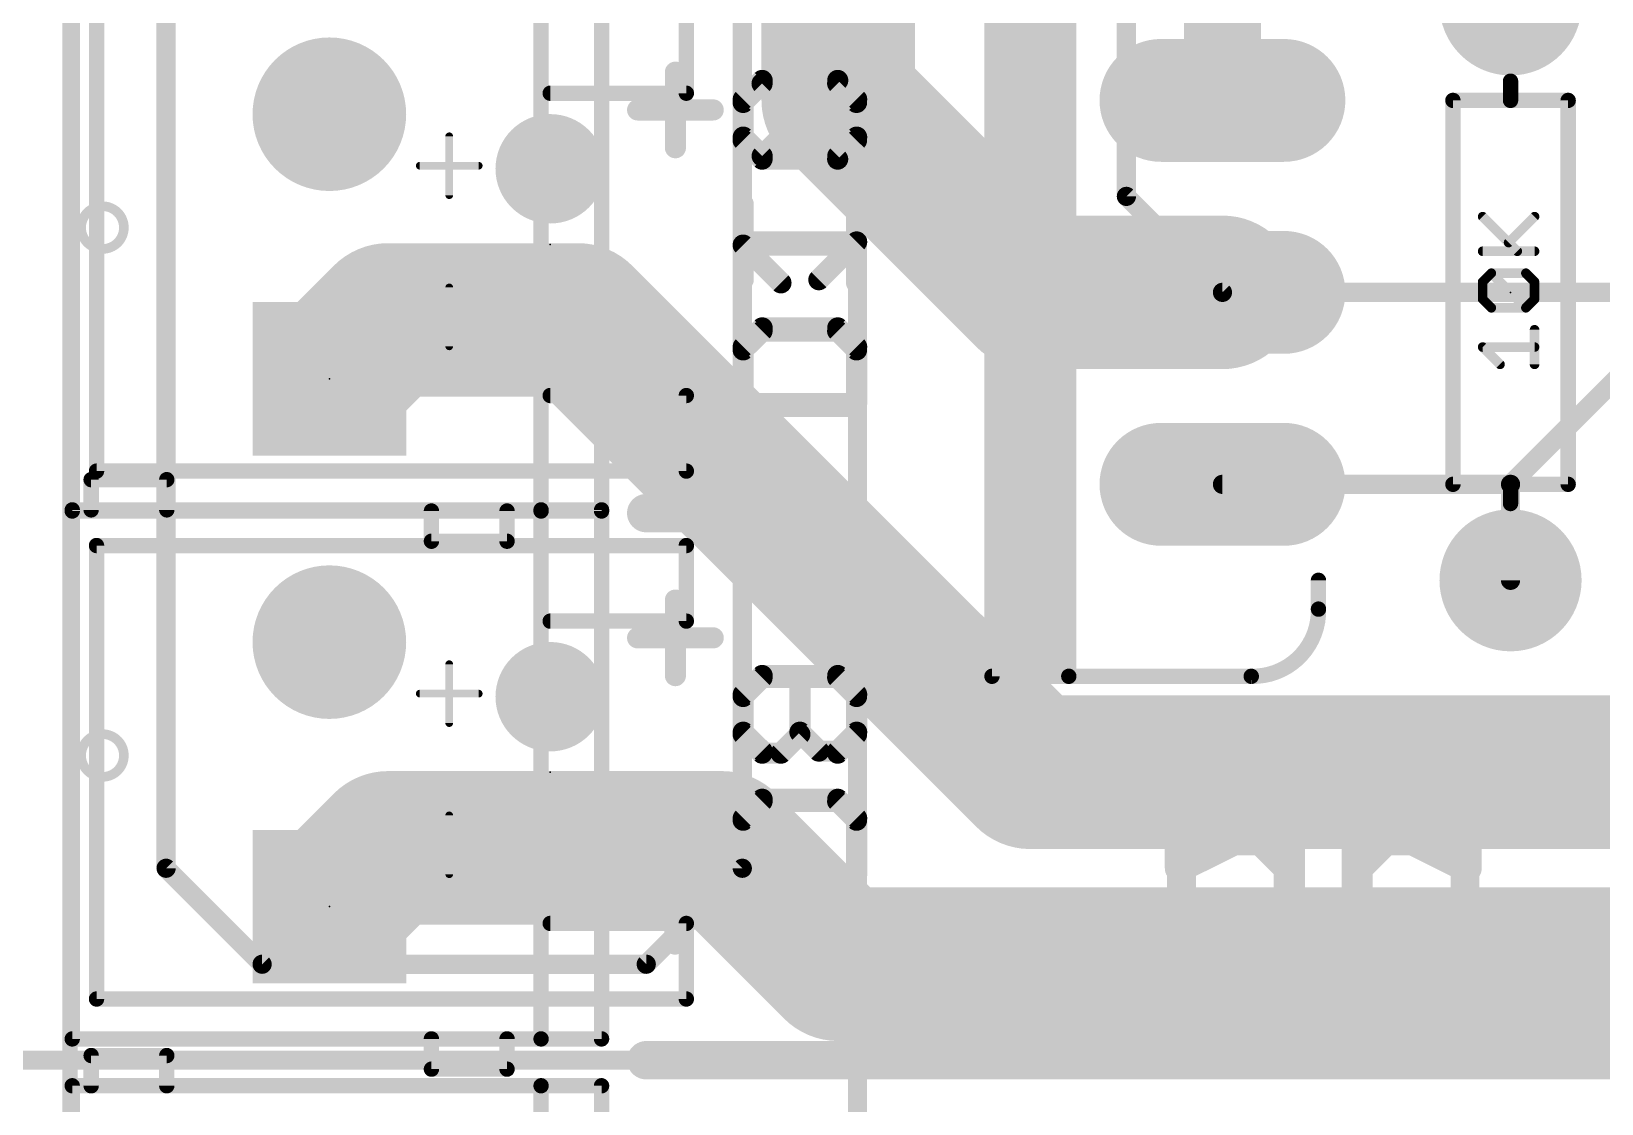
# Model space of a CAD drawing. Extents: x -15.6 to 82.7, y -6.5 to 54.7.
# Drawn here: x 2.03 to 22.79, y 26.1 to 40.28 of the extents above; entities that cross this region are included whole.
import ezdxf

# ---------------------------------------------------------------- set-up
doc = ezdxf.new("R2010")
doc.units = 0
for name, color, linetype in [('1', 12, 'CONTINUOUS'), ('16', 132, 'CONTINUOUS'), ('17', 110, 'CONTINUOUS'), ('20', 53, 'CONTINUOUS'), ('21', 41, 'CONTINUOUS'), ('22', 40, 'CONTINUOUS'), ('23', 53, 'CONTINUOUS'), ('51', 53, 'CONTINUOUS')]:
    doc.layers.add(name, color=color, linetype=linetype)

# ---------------------------------------------------------------- blocks, each defined once
blk = doc.blocks.new('ROUNDP')
at = {"const_width": 0.5}
blk.add_lwpolyline([(0, -0.25, 1), (0, 0.25, 1), (0, -0.25)], format="xyb", dxfattribs=at)
blk = doc.blocks.new('SQUAREP')
blk.add_solid([(-0.5, -0.5), (0.5, -0.5), (-0.5, 0.5), (0.5, 0.5)])
blk = doc.blocks.new('RECT')
blk.add_solid([(-0.5, -0.5), (0.5, -0.5), (-0.5, 0.5), (0.5, 0.5)])
blk = doc.blocks.new('LONGP100')
at = {"const_width": 1}
blk.add_lwpolyline([(-0.5, 0), (0.5, 0)], dxfattribs=at)
at = {"const_width": 0.5}
for points in [[(-0.5, 0.25, 1), (-0.5, -0.25)], [(0.5, -0.25, 1), (0.5, 0.25)]]:
    blk.add_lwpolyline(points, format="xyb", dxfattribs=at)

msp = doc.modelspace()

# ---------------------------------------------------------------- linework, layer by layer
at = {"layer": '1'}
for points, const_width in [([(17.78, 39.37), (17.78, 50.8)], 1.016), ([(12.7, 41.91), (12.7, 39.37)], 2.032), ([(16.51, 40.64), (16.51, 38.1)], 0.254), ([(12.7, 39.37), (15.24, 36.83)], 2.032), ([(16.51, 38.1), (17.78, 36.83)], 0.254), ([(15.24, 36.83), (17.78, 36.83)], 2.032), ([(5.969, 35.687), (6.747, 36.465)], 2.032), ([(6.747, 36.465), (8.89, 36.465)], 2.032), ([(8.89, 36.465), (9.255, 36.465)], 2.032), ([(9.255, 36.465), (15.24, 30.48)], 2.032), ([(17.78, 36.83), (57.15, 36.83)], 0.254), ([(21.59, 34.29), (24.13, 36.83)], 0.254), ([(17.78, 34.29), (21.59, 34.29)], 0.254), ([(21.59, 34.29), (21.59, 33.02)], 0.254), ([(15.24, 30.48), (24.13, 30.48)], 2.032), ([(5.969, 28.702), (6.747, 29.48)], 2.032), ([(6.747, 29.48), (8.89, 29.48)], 2.032), ([(8.89, 29.48), (11.16, 29.48)], 2.032), ([(11.16, 29.48), (12.7, 27.94)], 2.032), ([(12.7, 27.94), (33.02, 27.94)], 2.032)]:
    msp.add_lwpolyline(points, dxfattribs=dict(at, const_width=const_width))
for points, const_width in [([(13.0592, 39.7292, 1), (12.3408, 39.0108)], 1.016), ([(12.192, 39.37, 1), (13.208, 39.37)], 1.016), ([(17.526, 39.37, 1), (18.034, 39.37)], 0.508), ([(16.5549, 38.1449, 1), (16.4651, 38.0551)], 0.127), ([(16.4465, 38.1, 1), (16.5735, 38.1)], 0.127), ([(15.24, 37.338, 1), (15.24, 36.322)], 1.016), ([(17.78, 36.322, 1), (17.78, 37.338)], 1.016), ([(14.8808, 36.4708, 1), (15.5992, 37.1892)], 1.016), ([(6.747, 36.973, 1), (6.747, 35.957)], 1.016), ([(7.1062, 36.1058, 1), (6.3878, 36.8242)], 1.016), ([(8.89, 36.973, 1), (8.89, 35.957)], 1.016), ([(9.6142, 36.8242, 1), (8.8958, 36.1058)], 1.016), ([(8.89, 35.957, 1), (8.89, 36.973)], 1.016), ([(9.255, 35.957, 1), (9.255, 36.973)], 1.016), ([(17.78, 36.8935, 1), (17.78, 36.7665)], 0.127), ([(17.7351, 36.7851, 1), (17.8249, 36.8749)], 0.127), ([(5.6098, 36.0462, 1), (6.3282, 35.3278)], 1.016), ([(17.78, 34.3535, 1), (17.78, 34.2265)], 0.127), ([(21.6535, 34.29, 1), (21.5265, 34.29)], 0.127), ([(21.5451, 34.3349, 1), (21.6349, 34.2451)], 0.127), ([(21.59, 34.2265, 1), (21.59, 34.3535)], 0.127), ([(21.5265, 33.02, 1), (21.6535, 33.02)], 0.127), ([(15.24, 30.988, 1), (15.24, 29.972)], 1.016), ([(14.8808, 30.1208, 1), (15.5992, 30.8392)], 1.016), ([(6.747, 29.988, 1), (6.747, 28.972)], 1.016), ([(7.1062, 29.1208, 1), (6.3878, 29.8392)], 1.016), ([(8.89, 29.988, 1), (8.89, 28.972)], 1.016), ([(8.89, 28.972, 1), (8.89, 29.988)], 1.016), ([(11.5192, 29.8392, 1), (10.8008, 29.1208)], 1.016), ([(11.16, 28.972, 1), (11.16, 29.988)], 1.016), ([(5.6098, 29.0612, 1), (6.3282, 28.3428)], 1.016), ([(12.7, 28.448, 1), (12.7, 27.432)], 1.016), ([(12.3408, 27.5808, 1), (13.0592, 28.2992)], 1.016)]:
    msp.add_lwpolyline(points, format="xyb", dxfattribs=dict(at, const_width=const_width))
at = {"layer": '16', "const_width": 0.254}
for points in [[(3.81, 29.21), (3.81, 46.99)], [(11.43, 41.91), (11.43, 29.21)], [(16.51, 38.1), (16.51, 40.64)], [(17.78, 36.83), (16.51, 38.1)], [(57.15, 36.83), (17.78, 36.83)], [(5.08, 27.94), (3.81, 29.21)], [(11.43, 29.21), (10.16, 27.94)], [(10.16, 27.94), (5.08, 27.94)]]:
    msp.add_lwpolyline(points, dxfattribs=at)
at = {"layer": '16', "const_width": 0.127}
for points in [[(16.5549, 38.1449, 1), (16.4651, 38.0551)], [(16.4465, 38.1, 1), (16.5735, 38.1)], [(17.78, 36.8935, 1), (17.78, 36.7665)], [(17.7351, 36.7851, 1), (17.8249, 36.8749)], [(3.8549, 29.2549, 1), (3.7651, 29.1651)], [(11.4749, 29.1651, 1), (11.3851, 29.2549)], [(3.7465, 29.21, 1), (3.8735, 29.21)], [(11.3665, 29.21, 1), (11.4935, 29.21)], [(5.08, 28.0035, 1), (5.08, 27.8765)], [(5.0351, 27.8951, 1), (5.1249, 27.9849)], [(10.1151, 27.9849, 1), (10.2049, 27.8951)], [(10.16, 27.8765, 1), (10.16, 28.0035)]]:
    msp.add_lwpolyline(points, format="xyb", dxfattribs=at)
at = {"layer": '20', "const_width": 0.2032}
msp.add_lwpolyline([(2.54, 50.8), (2.54, 2.54)], dxfattribs=at)
at = {"layer": '21'}
for points, const_width in [([(14.732, 31.75), (14.732, 41.91)], 0.2032), ([(15.748, 41.91), (15.748, 31.75)], 0.2032), ([(2.569, 33.937), (2.569, 40.937)], 0.2032), ([(8.769, 40.937), (8.769, 33.937)], 0.2032), ([(9.569, 40.937), (9.569, 33.937)], 0.2032), ([(10.5457, 39.7436), (10.5457, 38.7437)], 0.2794), ([(11.4414, 39.343), (11.6914, 39.5929)], 0.2794), ([(11.6914, 39.5929), (12.6913, 39.5929)], 0.2794), ([(12.6913, 38.593), (11.6914, 39.5929)], 0.2794), ([(12.6913, 39.5929), (12.9413, 39.343)], 0.2794), ([(21.59, 39.37), (21.59, 39.624)], 0.2032), ([(11.4414, 38.843), (11.4414, 39.343)], 0.2794), ([(12.9413, 39.343), (12.9413, 38.843)], 0.2794), ([(20.828, 34.29), (20.828, 39.37)], 0.2032), ([(20.828, 39.37), (21.59, 39.37)], 0.2032), ([(21.59, 39.37), (22.352, 39.37)], 0.2032), ([(22.352, 39.37), (22.352, 34.29)], 0.2032), ([(10.0457, 39.2436), (11.0456, 39.2436)], 0.2794), ([(11.6914, 38.593), (11.4414, 38.843)], 0.2794), ([(12.9413, 38.843), (12.6913, 38.593)], 0.2794), ([(12.6913, 38.593), (11.6914, 38.593)], 0.2794), ([(12.9413, 36.9559), (12.9413, 37.9558)], 0.2794), ([(21.6787, 37.3743), (21.2211, 37.8319)], 0.127), ([(21.5643, 37.4887), (21.9075, 37.8319)], 0.127), ([(11.9414, 36.9559), (11.4414, 37.4558)], 0.2794), ([(11.4414, 37.4558), (12.9413, 37.4558)], 0.2794), ([(21.2211, 37.3743), (21.9075, 37.3743)], 0.127), ([(21.2211, 36.9691), (21.3355, 37.0835)], 0.127), ([(21.2211, 36.7403), (21.2211, 36.9691)], 0.127), ([(21.3355, 37.0835), (21.7931, 37.0835)], 0.127), ([(21.7931, 36.6259), (21.3355, 37.0835)], 0.127), ([(21.7931, 37.0835), (21.9075, 36.9691)], 0.127), ([(21.9075, 36.9691), (21.9075, 36.7403)], 0.127), ([(21.3355, 36.6259), (21.2211, 36.7403)], 0.127), ([(21.9075, 36.7403), (21.7931, 36.6259)], 0.127), ([(21.7931, 36.6259), (21.3355, 36.6259)], 0.127), ([(11.6914, 36.3186), (11.4414, 36.0686)], 0.2794), ([(12.6913, 36.3186), (11.6914, 36.3186)], 0.2794), ([(12.9413, 36.0686), (12.6913, 36.3186)], 0.2794), ([(21.9075, 35.8775), (21.9075, 36.3351)], 0.127), ([(10.5404, 35.1917), (10.5404, 36.1916)], 0.2794), ([(11.4414, 36.0686), (11.4414, 35.3187)], 0.2794), ([(12.9413, 35.3187), (12.9413, 36.0686)], 0.2794), ([(21.4499, 35.8775), (21.2211, 36.1063)], 0.127), ([(21.2211, 36.1063), (21.9075, 36.1063)], 0.127), ([(11.4414, 35.3187), (12.9413, 35.3187)], 0.2794), ([(21.59, 34.29), (20.828, 34.29)], 0.2032), ([(22.352, 34.29), (21.59, 34.29)], 0.2032), ([(21.59, 34.29), (21.59, 34.036)], 0.2032), ([(11.43, 33.909), (10.16, 33.909)], 0.508), ([(2.569, 26.952), (2.569, 33.952)], 0.2032), ([(2.569, 33.952), (8.769, 33.952)], 0.2032), ([(8.769, 33.937), (2.569, 33.937)], 0.2032), ([(8.769, 33.952), (9.569, 33.952)], 0.2032), ([(8.769, 33.952), (8.769, 26.952)], 0.2032), ([(9.569, 33.937), (8.769, 33.937)], 0.2032), ([(9.569, 33.952), (9.569, 26.952)], 0.2032), ([(19.05, 32.639), (19.05, 33.02)], 0.2032), ([(10.5457, 32.7586), (10.5457, 31.7587)], 0.2794), ([(10.0457, 32.2586), (11.0456, 32.2586)], 0.2794), ([(11.6914, 31.7328), (11.4414, 31.4828)], 0.2794), ([(12.6913, 31.7328), (11.6914, 31.7328)], 0.2794), ([(12.1914, 30.9828), (12.1914, 31.7328)], 0.2794), ([(12.9413, 31.4828), (12.6913, 31.7328)], 0.2794), ([(15.748, 31.75), (14.732, 31.75)], 0.2032), ([(15.748, 31.75), (18.161, 31.75)], 0.2032), ([(11.4414, 31.4828), (11.4414, 30.9828)], 0.2794), ([(12.9413, 30.9828), (12.9413, 31.4828)], 0.2794), ([(11.4414, 30.9828), (11.6914, 30.7329)], 0.2794), ([(11.9414, 30.7329), (12.1914, 30.9828)], 0.2794), ([(12.6913, 30.7329), (12.9413, 30.9828)], 0.2794), ([(11.6914, 30.7329), (11.9414, 30.7329)], 0.2794), ([(18.6491, 30.2913), (17.2085, 30.2913)], 0.381), ([(17.2085, 30.2913), (17.2085, 29.2109)], 0.381), ([(19.5473, 30.2913), (19.5473, 28.8508)], 0.381), ([(20.9879, 28.8508), (20.9879, 30.2913)], 0.381), ([(11.6914, 30.0956), (11.4414, 29.8456)], 0.2794), ([(12.6913, 30.0956), (11.6914, 30.0956)], 0.2794), ([(12.9413, 29.8456), (12.6913, 30.0956)], 0.2794), ([(11.4414, 29.8456), (11.4414, 29.0957)], 0.2794), ([(12.9413, 29.0957), (12.9413, 29.8456)], 0.2794), ([(17.2085, 29.2109), (17.9288, 29.5711)], 0.381), ([(17.9288, 29.5711), (18.2889, 29.5711)], 0.381), ([(18.2889, 29.5711), (18.6491, 29.2109)], 0.381), ([(10.5404, 28.2067), (10.5404, 29.2066)], 0.2794), ([(18.6491, 29.2109), (18.6491, 28.4906)], 0.381), ([(11.4414, 29.0957), (12.9413, 29.0957)], 0.2794), ([(19.5473, 28.8508), (20.2676, 28.1305)], 0.381), ([(20.2676, 28.1305), (20.9879, 28.8508)], 0.381), ([(17.5686, 28.1305), (17.2085, 28.4906)], 0.381), ([(18.6491, 28.4906), (18.2889, 28.1305)], 0.381), ([(18.2889, 28.1305), (17.5686, 28.1305)], 0.381), ([(8.769, 26.952), (2.569, 26.952)], 0.2032), ([(9.569, 26.952), (8.769, 26.952)], 0.2032), ([(10.16, 26.67), (24.13, 26.67)], 0.508), ([(2.569, 19.332), (2.569, 26.332)], 0.2032), ([(2.569, 26.332), (8.769, 26.332)], 0.2032), ([(8.769, 26.332), (9.569, 26.332)], 0.2032), ([(8.769, 26.332), (8.769, 19.332)], 0.2032), ([(9.569, 26.332), (9.569, 19.332)], 0.2032)]:
    msp.add_lwpolyline(points, dxfattribs=dict(at, const_width=const_width))
for points, const_width in [([(10.6155, 39.7436, 1), (10.4758, 39.7436)], 0.1397), ([(11.6914, 39.6628, 1), (11.6914, 39.5231)], 0.1397), ([(11.7408, 39.6423, 1), (11.642, 39.5435)], 0.1397), ([(11.7408, 39.5435, 1), (11.642, 39.6423)], 0.1397), ([(12.7407, 39.6423, 1), (12.6419, 39.5435)], 0.1397), ([(12.6913, 39.5231, 1), (12.6913, 39.6628)], 0.1397), ([(21.6408, 39.624, 1), (21.5392, 39.624)], 0.1016), ([(11.392, 39.3923, 1), (11.4908, 39.2936)], 0.1397), ([(11.5113, 39.343, 1), (11.3716, 39.343)], 0.1397), ([(13.0112, 39.343, 1), (12.8714, 39.343)], 0.1397), ([(12.8919, 39.2936, 1), (12.9907, 39.3923)], 0.1397), ([(20.8788, 39.37, 1), (20.7772, 39.37)], 0.1016), ([(20.828, 39.4208, 1), (20.828, 39.3192)], 0.1016), ([(21.59, 39.4208, 1), (21.59, 39.3192)], 0.1016), ([(21.59, 39.3192, 1), (21.59, 39.4208)], 0.1016), ([(22.4028, 39.37, 1), (22.3012, 39.37)], 0.1016), ([(22.352, 39.3192, 1), (22.352, 39.4208)], 0.1016), ([(10.0457, 39.3135, 1), (10.0457, 39.1738)], 0.1397), ([(11.0456, 39.1738, 1), (11.0456, 39.3135)], 0.1397), ([(21.5392, 39.37, 1), (21.6408, 39.37)], 0.1016), ([(11.4908, 38.8924, 1), (11.392, 38.7936)], 0.1397), ([(11.3716, 38.843, 1), (11.5113, 38.843)], 0.1397), ([(12.8714, 38.843, 1), (13.0112, 38.843)], 0.1397), ([(12.9907, 38.7936, 1), (12.8919, 38.8924)], 0.1397), ([(10.4758, 38.7437, 1), (10.6155, 38.7437)], 0.1397), ([(11.6914, 38.6629, 1), (11.6914, 38.5232)], 0.1397), ([(11.642, 38.5436, 1), (11.7408, 38.6424)], 0.1397), ([(12.6419, 38.6424, 1), (12.7407, 38.5436)], 0.1397), ([(12.6419, 38.5436, 1), (12.7407, 38.6424)], 0.1397), ([(12.6913, 38.5232, 1), (12.6913, 38.6629)], 0.1397), ([(13.0112, 37.9558, 1), (12.8714, 37.9558)], 0.1397), ([(21.2436, 37.8544, 1), (21.1987, 37.8095)], 0.0635), ([(21.93, 37.8095, 1), (21.885, 37.8544)], 0.0635), ([(11.4414, 37.5257, 1), (11.4414, 37.386)], 0.1397), ([(11.4908, 37.5052, 1), (11.392, 37.4064)], 0.1397), ([(12.9413, 37.386, 1), (12.9413, 37.5257)], 0.1397), ([(21.2211, 37.4061, 1), (21.2211, 37.3426)], 0.0635), ([(21.5419, 37.5112, 1), (21.5868, 37.4663)], 0.0635), ([(21.6563, 37.3519, 1), (21.7012, 37.3968)], 0.0635), ([(21.9075, 37.3426, 1), (21.9075, 37.4061)], 0.0635), ([(11.892, 36.9065, 1), (11.9908, 37.0052)], 0.1397), ([(12.8714, 36.9559, 1), (13.0112, 36.9559)], 0.1397), ([(21.2529, 36.9691, 1), (21.1894, 36.9691)], 0.0635), ([(21.1987, 36.9916, 1), (21.2436, 36.9467)], 0.0635), ([(21.3355, 37.1153, 1), (21.3355, 37.0518)], 0.0635), ([(21.358, 37.106, 1), (21.3131, 37.0611)], 0.0635), ([(21.358, 37.0611, 1), (21.3131, 37.106)], 0.0635), ([(21.8156, 37.106, 1), (21.7707, 37.0611)], 0.0635), ([(21.7931, 37.0518, 1), (21.7931, 37.1153)], 0.0635), ([(21.9393, 36.9691, 1), (21.8758, 36.9691)], 0.0635), ([(21.885, 36.9467, 1), (21.93, 36.9916)], 0.0635), ([(21.2436, 36.7628, 1), (21.1987, 36.7179)], 0.0635), ([(21.1894, 36.7403, 1), (21.2529, 36.7403)], 0.0635), ([(21.8758, 36.7403, 1), (21.9393, 36.7403)], 0.0635), ([(21.93, 36.7179, 1), (21.885, 36.7628)], 0.0635), ([(21.3355, 36.6577, 1), (21.3355, 36.5942)], 0.0635), ([(21.3131, 36.6035, 1), (21.358, 36.6484)], 0.0635), ([(21.7707, 36.6484, 1), (21.8156, 36.6035)], 0.0635), ([(21.7707, 36.6035, 1), (21.8156, 36.6484)], 0.0635), ([(21.7931, 36.5942, 1), (21.7931, 36.6577)], 0.0635), ([(11.6914, 36.3885, 1), (11.6914, 36.2488)], 0.1397), ([(11.7408, 36.2692, 1), (11.642, 36.368)], 0.1397), ([(12.7407, 36.368, 1), (12.6419, 36.2692)], 0.1397), ([(12.6913, 36.2488, 1), (12.6913, 36.3885)], 0.1397), ([(21.9393, 36.3351, 1), (21.8758, 36.3351)], 0.0635), ([(10.6102, 36.1916, 1), (10.4705, 36.1916)], 0.1397), ([(11.392, 36.118, 1), (11.4908, 36.0192)], 0.1397), ([(11.5113, 36.0686, 1), (11.3716, 36.0686)], 0.1397), ([(13.0112, 36.0686, 1), (12.8714, 36.0686)], 0.1397), ([(12.8919, 36.0192, 1), (12.9907, 36.118)], 0.1397), ([(21.2211, 36.138, 1), (21.2211, 36.0745)], 0.0635), ([(21.2436, 36.1287, 1), (21.1987, 36.0838)], 0.0635), ([(21.9075, 36.0745, 1), (21.9075, 36.138)], 0.0635), ([(21.4275, 35.855, 1), (21.4724, 35.9)], 0.0635), ([(21.8758, 35.8775, 1), (21.9393, 35.8775)], 0.0635), ([(11.4414, 35.3886, 1), (11.4414, 35.2488)], 0.1397), ([(11.3716, 35.3187, 1), (11.5113, 35.3187)], 0.1397), ([(12.8714, 35.3187, 1), (13.0112, 35.3187)], 0.1397), ([(12.9413, 35.2488, 1), (12.9413, 35.3886)], 0.1397), ([(10.4705, 35.1917, 1), (10.6102, 35.1917)], 0.1397), ([(20.828, 34.3408, 1), (20.828, 34.2392)], 0.1016), ([(20.7772, 34.29, 1), (20.8788, 34.29)], 0.1016), ([(21.59, 34.3408, 1), (21.59, 34.2392)], 0.1016), ([(21.6408, 34.29, 1), (21.5392, 34.29)], 0.1016), ([(21.59, 34.2392, 1), (21.59, 34.3408)], 0.1016), ([(22.3012, 34.29, 1), (22.4028, 34.29)], 0.1016), ([(22.352, 34.2392, 1), (22.352, 34.3408)], 0.1016), ([(10.16, 34.036, 1), (10.16, 33.782)], 0.254), ([(11.43, 33.782, 1), (11.43, 34.036)], 0.254), ([(21.5392, 34.036, 1), (21.6408, 34.036)], 0.1016), ([(2.6198, 33.952, 1), (2.5182, 33.952)], 0.1016), ([(2.569, 34.0028, 1), (2.569, 33.9012)], 0.1016), ([(2.569, 33.9878, 1), (2.569, 33.8862)], 0.1016), ([(2.5182, 33.937, 1), (2.6198, 33.937)], 0.1016), ([(8.769, 34.0028, 1), (8.769, 33.9012)], 0.1016), ([(8.8198, 33.952, 1), (8.7182, 33.952)], 0.1016), ([(8.769, 33.9878, 1), (8.769, 33.8862)], 0.1016), ([(8.7182, 33.937, 1), (8.8198, 33.937)], 0.1016), ([(8.769, 33.9012, 1), (8.769, 34.0028)], 0.1016), ([(8.769, 33.8862, 1), (8.769, 33.9878)], 0.1016), ([(9.6198, 33.952, 1), (9.5182, 33.952)], 0.1016), ([(9.5182, 33.937, 1), (9.6198, 33.937)], 0.1016), ([(9.569, 33.9012, 1), (9.569, 34.0028)], 0.1016), ([(9.569, 33.8862, 1), (9.569, 33.9878)], 0.1016), ([(19.1008, 33.02, 1), (18.9992, 33.02)], 0.1016), ([(10.6155, 32.7586, 1), (10.4758, 32.7586)], 0.1397), ([(18.161, 31.75, 0.4286), (19.05, 32.639)], 0.2032), ([(19.1008, 32.6402, 1), (18.9992, 32.6378)], 0.1016), ([(18.9992, 32.639, 1), (19.1008, 32.639)], 0.1016), ([(10.0457, 32.3285, 1), (10.0457, 32.1888)], 0.1397), ([(11.0456, 32.1888, 1), (11.0456, 32.3285)], 0.1397), ([(10.4758, 31.7587, 1), (10.6155, 31.7587)], 0.1397), ([(11.6914, 31.8026, 1), (11.6914, 31.6629)], 0.1397), ([(11.7408, 31.6834, 1), (11.642, 31.7822)], 0.1397), ([(12.2612, 31.7328, 1), (12.1215, 31.7328)], 0.1397), ([(12.7407, 31.7822, 1), (12.6419, 31.6834)], 0.1397), ([(12.6913, 31.6629, 1), (12.6913, 31.8026)], 0.1397), ([(14.732, 31.8008, 1), (14.732, 31.6992)], 0.1016), ([(14.6812, 31.75, 1), (14.7828, 31.75)], 0.1016), ([(15.748, 31.8008, 1), (15.748, 31.6992)], 0.1016), ([(15.6972, 31.75, 1), (15.7988, 31.75)], 0.1016), ([(15.748, 31.6992, 1), (15.748, 31.8008)], 0.1016), ([(18.1622, 31.8008, 1), (18.1598, 31.6992)], 0.1016), ([(18.161, 31.6992, 1), (18.161, 31.8008)], 0.1016), ([(11.392, 31.5322, 1), (11.4908, 31.4334)], 0.1397), ([(11.5113, 31.4828, 1), (11.3716, 31.4828)], 0.1397), ([(13.0112, 31.4828, 1), (12.8714, 31.4828)], 0.1397), ([(12.8919, 31.4334, 1), (12.9907, 31.5322)], 0.1397), ([(11.4908, 31.0322, 1), (11.392, 30.9334)], 0.1397), ([(11.3716, 30.9828, 1), (11.5113, 30.9828)], 0.1397), ([(12.1215, 30.9828, 1), (12.2612, 30.9828)], 0.1397), ([(12.2408, 30.9334, 1), (12.142, 31.0322)], 0.1397), ([(12.8714, 30.9828, 1), (13.0112, 30.9828)], 0.1397), ([(12.9907, 30.9334, 1), (12.8919, 31.0322)], 0.1397), ([(11.6914, 30.8027, 1), (11.6914, 30.663)], 0.1397), ([(11.642, 30.6835, 1), (11.7408, 30.7822)], 0.1397), ([(11.892, 30.7822, 1), (11.9908, 30.6835)], 0.1397), ([(11.9414, 30.663, 1), (11.9414, 30.8027)], 0.1397), ([(12.6419, 30.7822, 1), (12.7407, 30.6835)], 0.1397), ([(17.2085, 30.3866, 1), (17.2085, 30.1961)], 0.1905), ([(17.3038, 30.2913, 1), (17.1133, 30.2913)], 0.1905), ([(18.6491, 30.1961, 1), (18.6491, 30.3866)], 0.1905), ([(19.6425, 30.2913, 1), (19.452, 30.2913)], 0.1905), ([(21.0831, 30.2913, 1), (20.8926, 30.2913)], 0.1905), ([(11.6914, 30.1655, 1), (11.6914, 30.0258)], 0.1397), ([(11.7408, 30.0462, 1), (11.642, 30.145)], 0.1397), ([(12.7407, 30.145, 1), (12.6419, 30.0462)], 0.1397), ([(12.6913, 30.0258, 1), (12.6913, 30.1655)], 0.1397), ([(11.392, 29.895, 1), (11.4908, 29.7962)], 0.1397), ([(11.5113, 29.8456, 1), (11.3716, 29.8456)], 0.1397), ([(13.0112, 29.8456, 1), (12.8714, 29.8456)], 0.1397), ([(12.8919, 29.7962, 1), (12.9907, 29.895)], 0.1397), ([(17.9288, 29.6663, 1), (17.9288, 29.4758)], 0.1905), ([(17.9714, 29.4859, 1), (17.8862, 29.6563)], 0.1905), ([(18.3563, 29.6384, 1), (18.2216, 29.5037)], 0.1905), ([(18.2889, 29.4758, 1), (18.2889, 29.6663)], 0.1905), ([(10.6102, 29.2066, 1), (10.4705, 29.2066)], 0.1397), ([(17.1659, 29.2961, 1), (17.2511, 29.1257)], 0.1905), ([(17.1133, 29.2109, 1), (17.3038, 29.2109)], 0.1905), ([(18.7443, 29.2109, 1), (18.5538, 29.2109)], 0.1905), ([(18.5817, 29.1436, 1), (18.7164, 29.2783)], 0.1905), ([(11.4414, 29.1655, 1), (11.4414, 29.0259)], 0.1397), ([(11.3716, 29.0957, 1), (11.5113, 29.0957)], 0.1397), ([(12.8714, 29.0957, 1), (13.0112, 29.0957)], 0.1397), ([(12.9413, 29.0259, 1), (12.9413, 29.1655)], 0.1397), ([(19.452, 28.8508, 1), (19.6425, 28.8508)], 0.1905), ([(19.6146, 28.9181, 1), (19.4799, 28.7834)], 0.1905), ([(20.8926, 28.8508, 1), (21.0831, 28.8508)], 0.1905), ([(21.0552, 28.7834, 1), (20.9205, 28.9181)], 0.1905), ([(17.2759, 28.558, 1), (17.1411, 28.4233)], 0.1905), ([(18.7164, 28.4233, 1), (18.5817, 28.558)], 0.1905), ([(18.5538, 28.4906, 1), (18.7443, 28.4906)], 0.1905), ([(10.4705, 28.2067, 1), (10.6102, 28.2067)], 0.1397), ([(17.5686, 28.2258, 1), (17.5686, 28.0353)], 0.1905), ([(17.5013, 28.0631, 1), (17.636, 28.1979)], 0.1905), ([(18.2216, 28.1979, 1), (18.3563, 28.0631)], 0.1905), ([(18.2889, 28.0353, 1), (18.2889, 28.2258)], 0.1905), ([(20.2002, 28.1979, 1), (20.3349, 28.0631)], 0.1905), ([(20.2002, 28.0631, 1), (20.3349, 28.1979)], 0.1905), ([(2.569, 27.0028, 1), (2.569, 26.9012)], 0.1016), ([(2.5182, 26.952, 1), (2.6198, 26.952)], 0.1016), ([(8.769, 27.0028, 1), (8.769, 26.9012)], 0.1016), ([(8.7182, 26.952, 1), (8.8198, 26.952)], 0.1016), ([(8.769, 26.9012, 1), (8.769, 27.0028)], 0.1016), ([(9.5182, 26.952, 1), (9.6198, 26.952)], 0.1016), ([(9.569, 26.9012, 1), (9.569, 27.0028)], 0.1016), ([(10.16, 26.797, 1), (10.16, 26.543)], 0.254), ([(2.6198, 26.332, 1), (2.5182, 26.332)], 0.1016), ([(2.569, 26.3828, 1), (2.569, 26.2812)], 0.1016), ([(8.769, 26.3828, 1), (8.769, 26.2812)], 0.1016), ([(8.8198, 26.332, 1), (8.7182, 26.332)], 0.1016), ([(8.769, 26.2812, 1), (8.769, 26.3828)], 0.1016), ([(9.6198, 26.332, 1), (9.5182, 26.332)], 0.1016), ([(9.569, 26.2812, 1), (9.569, 26.3828)], 0.1016)]:
    msp.add_lwpolyline(points, format="xyb", dxfattribs=dict(at, const_width=const_width))
at = {"layer": '22'}
for points, const_width in [([(10.6155, 39.7436, 1), (10.4758, 39.7436)], 0.1397), ([(11.6927, 39.7043, 1), (11.6927, 39.5646)], 0.1397), ([(11.7421, 39.5851, 1), (11.6433, 39.6838)], 0.1397), ([(12.742, 39.6838, 1), (12.6432, 39.5851)], 0.1397), ([(12.742, 39.5851, 1), (12.6432, 39.6838)], 0.1397), ([(12.6926, 39.5646, 1), (12.6926, 39.7043)], 0.1397), ([(11.5126, 39.3845, 1), (11.3728, 39.3845)], 0.1397), ([(11.3933, 39.4339, 1), (11.4921, 39.3351)], 0.1397), ([(13.0124, 39.3845, 1), (12.8727, 39.3845)], 0.1397), ([(12.8932, 39.3351, 1), (12.992, 39.4339)], 0.1397), ([(10.0457, 39.3135, 1), (10.0457, 39.1738)], 0.1397), ([(11.0456, 39.1738, 1), (11.0456, 39.3135)], 0.1397), ([(11.3728, 38.8845, 1), (11.5126, 38.8845)], 0.1397), ([(11.4921, 38.9339, 1), (11.3933, 38.8351)], 0.1397), ([(12.8727, 38.8845, 1), (13.0124, 38.8845)], 0.1397), ([(12.992, 38.8351, 1), (12.8932, 38.9339)], 0.1397), ([(10.4758, 38.7437, 1), (10.6155, 38.7437)], 0.1397), ([(11.6927, 38.7044, 1), (11.6927, 38.5647)], 0.1397), ([(11.6433, 38.6839, 1), (11.7421, 38.5851)], 0.1397), ([(11.6433, 38.5851, 1), (11.7421, 38.6839)], 0.1397), ([(12.6432, 38.6839, 1), (12.742, 38.5851)], 0.1397), ([(12.6926, 38.5647, 1), (12.6926, 38.7044)], 0.1397), ([(11.5126, 37.9973, 1), (11.3728, 37.9973)], 0.1397), ([(11.4427, 37.5672, 1), (11.4427, 37.4275)], 0.1397), ([(12.992, 37.4479, 1), (12.8932, 37.5467)], 0.1397), ([(12.9426, 37.4275, 1), (12.9426, 37.5672)], 0.1397), ([(11.3728, 36.9974, 1), (11.5126, 36.9974)], 0.1397), ([(12.3932, 37.0468, 1), (12.492, 36.948)], 0.1397), ([(11.6927, 36.43, 1), (11.6927, 36.2903)], 0.1397), ([(11.7421, 36.3108, 1), (11.6433, 36.4095)], 0.1397), ([(12.742, 36.4095, 1), (12.6432, 36.3108)], 0.1397), ([(12.6926, 36.2903, 1), (12.6926, 36.43)], 0.1397), ([(10.6102, 36.1916, 1), (10.4705, 36.1916)], 0.1397), ([(11.5126, 36.1102, 1), (11.3728, 36.1102)], 0.1397), ([(11.3933, 36.1596, 1), (11.4921, 36.0608)], 0.1397), ([(13.0124, 36.1102, 1), (12.8727, 36.1102)], 0.1397), ([(12.8932, 36.0608, 1), (12.992, 36.1596)], 0.1397), ([(11.3728, 35.3602, 1), (11.5126, 35.3602)], 0.1397), ([(11.4427, 35.4301, 1), (11.4427, 35.2904)], 0.1397), ([(12.8727, 35.3602, 1), (13.0124, 35.3602)], 0.1397), ([(12.9426, 35.2904, 1), (12.9426, 35.4301)], 0.1397), ([(10.4705, 35.1917, 1), (10.6102, 35.1917)], 0.1397), ([(10.16, 34.036, 1), (10.16, 33.782)], 0.254), ([(11.43, 33.782, 1), (11.43, 34.036)], 0.254), ([(10.6155, 32.7586, 1), (10.4758, 32.7586)], 0.1397), ([(10.0457, 32.3285, 1), (10.0457, 32.1888)], 0.1397), ([(11.0456, 32.1888, 1), (11.0456, 32.3285)], 0.1397), ([(10.4758, 31.7587, 1), (10.6155, 31.7587)], 0.1397), ([(11.6927, 31.8303, 1), (11.6927, 31.6906)], 0.1397), ([(11.7421, 31.7111, 1), (11.6433, 31.8099)], 0.1397), ([(12.2625, 31.7605, 1), (12.1228, 31.7605)], 0.1397), ([(12.742, 31.8099, 1), (12.6432, 31.7111)], 0.1397), ([(12.6926, 31.6906, 1), (12.6926, 31.8303)], 0.1397), ([(11.5126, 31.5105, 1), (11.3728, 31.5105)], 0.1397), ([(11.3933, 31.5599, 1), (11.4921, 31.4611)], 0.1397), ([(13.0124, 31.5105, 1), (12.8727, 31.5105)], 0.1397), ([(12.8932, 31.4611, 1), (12.992, 31.5599)], 0.1397), ([(11.4921, 31.0599, 1), (11.3933, 30.9611)], 0.1397), ([(12.242, 31.0599, 1), (12.1432, 30.9611)], 0.1397), ([(12.992, 30.9611, 1), (12.8932, 31.0599)], 0.1397), ([(11.3728, 31.0105, 1), (11.5126, 31.0105)], 0.1397), ([(12.1228, 31.0105, 1), (12.2625, 31.0105)], 0.1397), ([(12.8727, 31.0105, 1), (13.0124, 31.0105)], 0.1397), ([(11.6433, 30.7111, 1), (11.7421, 30.8099)], 0.1397), ([(12.4426, 30.8304, 1), (12.4426, 30.6907)], 0.1397), ([(12.3932, 30.7111, 1), (12.492, 30.8099)], 0.1397), ([(12.6432, 30.8099, 1), (12.742, 30.7111)], 0.1397), ([(12.6926, 30.6907, 1), (12.6926, 30.8304)], 0.1397), ([(17.3344, 30.2913, 1), (17.1439, 30.2913)], 0.1905), ([(18.775, 30.2913, 1), (18.5845, 30.2913)], 0.1905), ([(19.5779, 30.3866, 1), (19.5779, 30.1961)], 0.1905), ([(21.1137, 30.2913, 1), (20.9232, 30.2913)], 0.1905), ([(21.0185, 30.1961, 1), (21.0185, 30.3866)], 0.1905), ([(11.6927, 30.1932, 1), (11.6927, 30.0535)], 0.1397), ([(11.7421, 30.0739, 1), (11.6433, 30.1727)], 0.1397), ([(12.742, 30.1727, 1), (12.6432, 30.0739)], 0.1397), ([(12.6926, 30.0535, 1), (12.6926, 30.1932)], 0.1397), ([(11.5126, 29.8733, 1), (11.3728, 29.8733)], 0.1397), ([(11.3933, 29.9227, 1), (11.4921, 29.8239)], 0.1397), ([(13.0124, 29.8733, 1), (12.8727, 29.8733)], 0.1397), ([(12.8932, 29.8239, 1), (12.992, 29.9227)], 0.1397), ([(19.9381, 29.6663, 1), (19.9381, 29.4758)], 0.1905), ([(20.0054, 29.5037, 1), (19.8707, 29.6384)], 0.1905), ([(20.3408, 29.6563, 1), (20.2556, 29.4859)], 0.1905), ([(20.2982, 29.4758, 1), (20.2982, 29.6663)], 0.1905), ([(10.6102, 29.2066, 1), (10.4705, 29.2066)], 0.1397), ([(19.6732, 29.2109, 1), (19.4827, 29.2109)], 0.1905), ([(19.5106, 29.2783, 1), (19.6453, 29.1436)], 0.1905), ([(20.9232, 29.2109, 1), (21.1137, 29.2109)], 0.1905), ([(20.9759, 29.1257, 1), (21.0611, 29.2961)], 0.1905), ([(11.3728, 29.1234, 1), (11.5126, 29.1234)], 0.1397), ([(11.4427, 29.1932, 1), (11.4427, 29.0535)], 0.1397), ([(12.8727, 29.1234, 1), (13.0124, 29.1234)], 0.1397), ([(12.9426, 29.0535, 1), (12.9426, 29.1932)], 0.1397), ([(17.1439, 28.8508, 1), (17.3344, 28.8508)], 0.1905), ([(17.3065, 28.9181, 1), (17.1718, 28.7834)], 0.1905), ([(18.5845, 28.8508, 1), (18.775, 28.8508)], 0.1905), ([(18.7471, 28.7834, 1), (18.6124, 28.9181)], 0.1905), ([(19.6453, 28.558, 1), (19.5106, 28.4233)], 0.1905), ([(21.0859, 28.4233, 1), (20.9511, 28.558)], 0.1905), ([(19.4827, 28.4906, 1), (19.6732, 28.4906)], 0.1905), ([(10.4705, 28.2067, 1), (10.6102, 28.2067)], 0.1397), ([(17.8921, 28.1979, 1), (18.0268, 28.0631)], 0.1905), ([(17.8921, 28.0631, 1), (18.0268, 28.1979)], 0.1905), ([(19.9381, 28.2258, 1), (19.9381, 28.0353)], 0.1905), ([(19.8707, 28.0631, 1), (20.0054, 28.1979)], 0.1905), ([(20.591, 28.1979, 1), (20.7257, 28.0631)], 0.1905), ([(20.6584, 28.0353, 1), (20.6584, 28.2258)], 0.1905), ([(10.16, 26.797, 1), (10.16, 26.543)], 0.254)]:
    msp.add_lwpolyline(points, format="xyb", dxfattribs=dict(at, const_width=const_width))
for points, const_width in [([(10.5457, 39.7436), (10.5457, 38.7437)], 0.2794), ([(11.6927, 39.6345), (11.4427, 39.3845)], 0.2794), ([(12.6926, 39.6345), (11.6927, 39.6345)], 0.2794), ([(11.6927, 38.6345), (12.6926, 39.6345)], 0.2794), ([(12.9426, 39.3845), (12.6926, 39.6345)], 0.2794), ([(11.4427, 39.3845), (11.4427, 38.8845)], 0.2794), ([(12.9426, 38.8845), (12.9426, 39.3845)], 0.2794), ([(10.0457, 39.2436), (11.0456, 39.2436)], 0.2794), ([(11.4427, 38.8845), (11.6927, 38.6345)], 0.2794), ([(12.6926, 38.6345), (12.9426, 38.8845)], 0.2794), ([(11.6927, 38.6345), (12.6926, 38.6345)], 0.2794), ([(11.4427, 36.9974), (11.4427, 37.9973)], 0.2794), ([(12.9426, 37.4973), (11.4427, 37.4973)], 0.2794), ([(12.4426, 36.9974), (12.9426, 37.4973)], 0.2794), ([(11.4427, 36.1102), (11.6927, 36.3601)], 0.2794), ([(11.6927, 36.3601), (12.6926, 36.3601)], 0.2794), ([(12.6926, 36.3601), (12.9426, 36.1102)], 0.2794), ([(10.5404, 35.1917), (10.5404, 36.1916)], 0.2794), ([(11.4427, 35.3602), (11.4427, 36.1102)], 0.2794), ([(12.9426, 36.1102), (12.9426, 35.3602)], 0.2794), ([(12.9426, 35.3602), (11.4427, 35.3602)], 0.2794), ([(11.43, 33.909), (10.16, 33.909)], 0.508), ([(10.5457, 32.7586), (10.5457, 31.7587)], 0.2794), ([(10.0457, 32.2586), (11.0456, 32.2586)], 0.2794), ([(11.4427, 31.5105), (11.6927, 31.7605)], 0.2794), ([(11.6927, 31.7605), (12.6926, 31.7605)], 0.2794), ([(12.1926, 31.0105), (12.1926, 31.7605)], 0.2794), ([(12.6926, 31.7605), (12.9426, 31.5105)], 0.2794), ([(11.4427, 31.0105), (11.4427, 31.5105)], 0.2794), ([(12.9426, 31.5105), (12.9426, 31.0105)], 0.2794), ([(11.6927, 30.7605), (11.4427, 31.0105)], 0.2794), ([(12.4426, 30.7605), (12.1926, 31.0105)], 0.2794), ([(12.9426, 31.0105), (12.6926, 30.7605)], 0.2794), ([(12.6926, 30.7605), (12.4426, 30.7605)], 0.2794), ([(17.2391, 28.8508), (17.2391, 30.2913)], 0.381), ([(18.6797, 30.2913), (18.6797, 28.8508)], 0.381), ([(19.5779, 30.2913), (21.0185, 30.2913)], 0.381), ([(21.0185, 30.2913), (21.0185, 29.2109)], 0.381), ([(11.4427, 29.8733), (11.6927, 30.1233)], 0.2794), ([(11.6927, 30.1233), (12.6926, 30.1233)], 0.2794), ([(12.6926, 30.1233), (12.9426, 29.8733)], 0.2794), ([(11.4427, 29.1234), (11.4427, 29.8733)], 0.2794), ([(12.9426, 29.8733), (12.9426, 29.1234)], 0.2794), ([(19.9381, 29.5711), (19.5779, 29.2109)], 0.381), ([(20.2982, 29.5711), (19.9381, 29.5711)], 0.381), ([(21.0185, 29.2109), (20.2982, 29.5711)], 0.381), ([(10.5404, 28.2067), (10.5404, 29.2066)], 0.2794), ([(19.5779, 29.2109), (19.5779, 28.4906)], 0.381), ([(12.9426, 29.1234), (11.4427, 29.1234)], 0.2794), ([(17.9594, 28.1305), (17.2391, 28.8508)], 0.381), ([(18.6797, 28.8508), (17.9594, 28.1305)], 0.381), ([(19.5779, 28.4906), (19.9381, 28.1305)], 0.381), ([(20.6584, 28.1305), (21.0185, 28.4906)], 0.381), ([(19.9381, 28.1305), (20.6584, 28.1305)], 0.381), ([(10.16, 26.67), (24.13, 26.67)], 0.508)]:
    msp.add_lwpolyline(points, dxfattribs=dict(at, const_width=const_width))
at = {"layer": '23'}
for p in [(8.89, 37.465), (17.78, 36.83), (21.59, 36.83), (5.969, 35.687), (8.89, 30.48), (5.969, 28.702)]:
    msp.add_point(p, dxfattribs=at)
at = {"layer": '51'}
for points, const_width in [([(12.954, 51.689), (12.954, 3.937)], 0.254), ([(2.89, 34.465), (2.89, 40.465)], 0.2032), ([(10.69, 40.465), (10.69, 39.465)], 0.2032), ([(10.69, 39.465), (8.89, 39.465)], 0.2032), ([(7.5545, 38.1158), (7.5545, 38.8954)], 0.1016), ([(7.1647, 38.5056), (7.9443, 38.5056)], 0.1016), ([(7.5545, 36.1158), (7.5545, 36.8954)], 0.1016), ([(8.89, 35.465), (10.69, 35.465)], 0.2032), ([(10.69, 35.465), (10.69, 34.465)], 0.2032), ([(10.69, 34.465), (2.89, 34.465)], 0.2032), ([(2.819, 33.952), (2.819, 34.352)], 0.2032), ([(2.819, 34.352), (3.819, 34.352)], 0.2032), ([(3.819, 34.352), (3.819, 33.952)], 0.2032), ([(7.319, 33.937), (7.319, 33.537)], 0.2032), ([(8.319, 33.537), (8.319, 33.937)], 0.2032), ([(2.89, 27.48), (2.89, 33.48)], 0.2032), ([(2.89, 33.48), (10.69, 33.48)], 0.2032), ([(7.319, 33.537), (8.319, 33.537)], 0.2032), ([(10.69, 33.48), (10.69, 32.48)], 0.2032), ([(10.69, 32.48), (8.89, 32.48)], 0.2032), ([(7.5545, 31.1308), (7.5545, 31.9104)], 0.1016), ([(7.1647, 31.5206), (7.9443, 31.5206)], 0.1016), ([(7.5545, 29.1308), (7.5545, 29.9104)], 0.1016), ([(8.89, 28.48), (10.69, 28.48)], 0.2032), ([(10.69, 28.48), (10.69, 27.48)], 0.2032), ([(10.69, 27.48), (2.89, 27.48)], 0.2032), ([(7.319, 26.952), (7.319, 26.552)], 0.2032), ([(8.319, 26.552), (8.319, 26.952)], 0.2032), ([(-1.27, 26.67), (82.55, 26.67)], 0.254), ([(2.819, 26.332), (2.819, 26.732)], 0.2032), ([(2.819, 26.732), (3.819, 26.732)], 0.2032), ([(3.819, 26.732), (3.819, 26.332)], 0.2032), ([(7.319, 26.552), (8.319, 26.552)], 0.2032)]:
    msp.add_lwpolyline(points, dxfattribs=dict(at, const_width=const_width))
for points, const_width in [([(8.89, 39.5158, 1), (8.89, 39.4142)], 0.1016), ([(10.6392, 39.465, 1), (10.7408, 39.465)], 0.1016), ([(10.69, 39.4142, 1), (10.69, 39.5158)], 0.1016), ([(7.5799, 38.8954, 1), (7.5291, 38.8954)], 0.0508), ([(7.1647, 38.531, 1), (7.1647, 38.4802)], 0.0508), ([(7.9443, 38.4802, 1), (7.9443, 38.531)], 0.0508), ([(2.969, 37.4042, 1), (2.969, 37.9698, 1), (2.969, 37.4042)], 0.127), ([(7.5291, 38.1158, 1), (7.5799, 38.1158)], 0.0508), ([(7.5799, 36.8954, 1), (7.5291, 36.8954)], 0.0508), ([(7.5291, 36.1158, 1), (7.5799, 36.1158)], 0.0508), ([(8.89, 35.5158, 1), (8.89, 35.4142)], 0.1016), ([(10.7408, 35.465, 1), (10.6392, 35.465)], 0.1016), ([(10.69, 35.4142, 1), (10.69, 35.5158)], 0.1016), ([(2.89, 34.5158, 1), (2.89, 34.4142)], 0.1016), ([(2.8392, 34.465, 1), (2.9408, 34.465)], 0.1016), ([(10.6392, 34.465, 1), (10.7408, 34.465)], 0.1016), ([(10.69, 34.4142, 1), (10.69, 34.5158)], 0.1016), ([(2.8698, 34.352, 1), (2.7682, 34.352)], 0.1016), ([(2.819, 34.4028, 1), (2.819, 34.3012)], 0.1016), ([(3.8698, 34.352, 1), (3.7682, 34.352)], 0.1016), ([(3.819, 34.3012, 1), (3.819, 34.4028)], 0.1016), ([(2.7682, 33.952, 1), (2.8698, 33.952)], 0.1016), ([(3.7682, 33.952, 1), (3.8698, 33.952)], 0.1016), ([(7.3698, 33.937, 1), (7.2682, 33.937)], 0.1016), ([(8.3698, 33.937, 1), (8.2682, 33.937)], 0.1016), ([(2.9408, 33.48, 1), (2.8392, 33.48)], 0.1016), ([(2.89, 33.5308, 1), (2.89, 33.4292)], 0.1016), ([(7.319, 33.5878, 1), (7.319, 33.4862)], 0.1016), ([(7.2682, 33.537, 1), (7.3698, 33.537)], 0.1016), ([(8.2682, 33.537, 1), (8.3698, 33.537)], 0.1016), ([(8.319, 33.4862, 1), (8.319, 33.5878)], 0.1016), ([(10.7408, 33.48, 1), (10.6392, 33.48)], 0.1016), ([(10.69, 33.4292, 1), (10.69, 33.5308)], 0.1016), ([(8.89, 32.5308, 1), (8.89, 32.4292)], 0.1016), ([(10.6392, 32.48, 1), (10.7408, 32.48)], 0.1016), ([(10.69, 32.4292, 1), (10.69, 32.5308)], 0.1016), ([(7.5799, 31.9104, 1), (7.5291, 31.9104)], 0.0508), ([(7.1647, 31.546, 1), (7.1647, 31.4952)], 0.0508), ([(7.9443, 31.4952, 1), (7.9443, 31.546)], 0.0508), ([(7.5291, 31.1308, 1), (7.5799, 31.1308)], 0.0508), ([(2.969, 30.4192, 1), (2.969, 30.9848, 1), (2.969, 30.4192)], 0.127), ([(7.5799, 29.9104, 1), (7.5291, 29.9104)], 0.0508), ([(7.5291, 29.1308, 1), (7.5799, 29.1308)], 0.0508), ([(8.89, 28.5308, 1), (8.89, 28.4292)], 0.1016), ([(10.7408, 28.48, 1), (10.6392, 28.48)], 0.1016), ([(10.69, 28.4292, 1), (10.69, 28.5308)], 0.1016), ([(2.89, 27.5308, 1), (2.89, 27.4292)], 0.1016), ([(2.8392, 27.48, 1), (2.9408, 27.48)], 0.1016), ([(10.6392, 27.48, 1), (10.7408, 27.48)], 0.1016), ([(10.69, 27.4292, 1), (10.69, 27.5308)], 0.1016), ([(7.3698, 26.952, 1), (7.2682, 26.952)], 0.1016), ([(8.3698, 26.952, 1), (8.2682, 26.952)], 0.1016), ([(2.8698, 26.732, 1), (2.7682, 26.732)], 0.1016), ([(2.819, 26.7828, 1), (2.819, 26.6812)], 0.1016), ([(3.8698, 26.732, 1), (3.7682, 26.732)], 0.1016), ([(3.819, 26.6812, 1), (3.819, 26.7828)], 0.1016), ([(7.319, 26.6028, 1), (7.319, 26.5012)], 0.1016), ([(7.2682, 26.552, 1), (7.3698, 26.552)], 0.1016), ([(8.2682, 26.552, 1), (8.3698, 26.552)], 0.1016), ([(8.319, 26.5012, 1), (8.319, 26.6028)], 0.1016), ([(2.7682, 26.332, 1), (2.8698, 26.332)], 0.1016), ([(3.7682, 26.332, 1), (3.8698, 26.332)], 0.1016)]:
    msp.add_lwpolyline(points, format="xyb", dxfattribs=dict(at, const_width=const_width))

# ---------------------------------------------------------------- block references
at = {"layer": '17'}
for name, p, xscale, yscale, rotation in [('ROUNDP', (21.59, 40.64), 1.8796, 1.8796, 270), ('ROUNDP', (21.59, 40.64), 1.8796, 1.8796, 270), ('ROUNDP', (5.969, 39.187), 2.032, 2.032, 90), ('ROUNDP', (5.969, 39.187), 2.032, 2.032, 90), ('LONGP100', (17.78, 39.37), 1.6256, 1.6256, 180), ('LONGP100', (17.78, 39.37), 1.6256, 1.6256, 180), ('ROUNDP', (8.89, 38.465), 1.4478, 1.4478, 90), ('ROUNDP', (8.89, 38.465), 1.4478, 1.4478, 90), ('LONGP100', (17.78, 36.83), 1.6256, 1.6256, 180), ('LONGP100', (17.78, 36.83), 1.6256, 1.6256, 180), ('ROUNDP', (8.89, 36.465), 1.4478, 1.4478, 90), ('ROUNDP', (8.89, 36.465), 1.4478, 1.4478, 90), ('SQUAREP', (5.969, 35.687), 2.032, 2.032, 90), ('SQUAREP', (5.969, 35.687), 2.032, 2.032, 90), ('LONGP100', (17.78, 34.29), 1.6256, 1.6256, 180), ('LONGP100', (17.78, 34.29), 1.6256, 1.6256, 180), ('ROUNDP', (21.59, 33.02), 1.8796, 1.8796, 270), ('ROUNDP', (21.59, 33.02), 1.8796, 1.8796, 270), ('ROUNDP', (5.969, 32.202), 2.032, 2.032, 90), ('ROUNDP', (5.969, 32.202), 2.032, 2.032, 90), ('ROUNDP', (8.89, 31.48), 1.4478, 1.4478, 90), ('ROUNDP', (8.89, 31.48), 1.4478, 1.4478, 90), ('ROUNDP', (8.89, 29.48), 1.4478, 1.4478, 90), ('ROUNDP', (8.89, 29.48), 1.4478, 1.4478, 90), ('SQUAREP', (5.969, 28.702), 2.032, 2.032, 90), ('SQUAREP', (5.969, 28.702), 2.032, 2.032, 90)]:
    msp.add_blockref(name, p, dxfattribs=dict(at, xscale=xscale, yscale=yscale, rotation=rotation))
at = {"layer": '21', "xscale": 10.16, "yscale": 1.016, "rotation": 90}
msp.add_blockref('RECT', (15.24, 36.83), dxfattribs=at)

doc.saveas('drawing.dxf')
